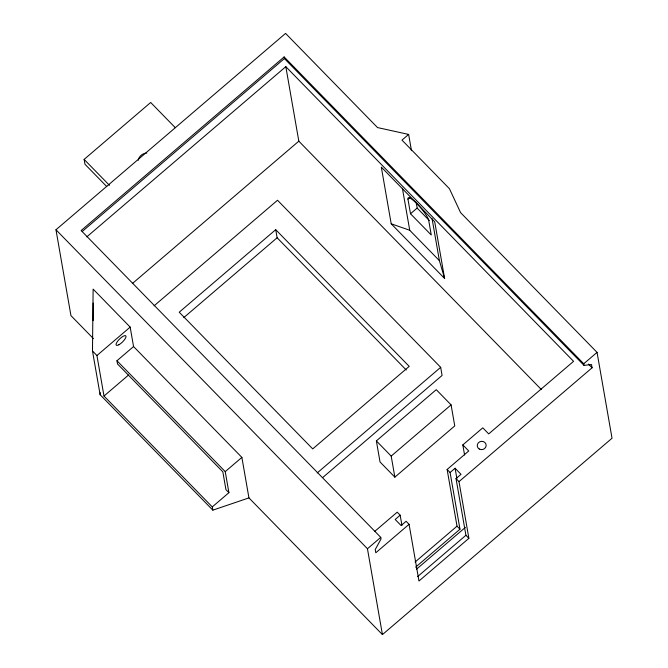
<?xml version="1.0" encoding="UTF-8"?>
<svg xmlns="http://www.w3.org/2000/svg" width="668" height="668" viewBox="0 0 668 668"><rect width="100%" height="100%" fill="white"/><g stroke="black" fill="none" stroke-linecap="round" stroke-linejoin="round"><path stroke-width="1" d="M248.939 497.894L212.841 510.152L100.117 394.713L92.485 350.976L93.128 289.102L130.168 327.111L133.558 346.55L241.874 457.396L248.939 497.894L382.43 634.6L612.03 438.233L597.05 352.378L460.586 212.633L449.447 188.718L401.977 140.113L408.632 134.418L411.471 150.676M93.194 303.021L93.169 320.682M100.117 394.713L100.275 392.642M106.78 186.597L84.97 164.253L84.126 159.393L150.676 102.48L175.3 127.697M93.436 338.643L70.95 315.622L55.97 229.767L285.57 33.4L377.529 127.571L408.632 134.418M409.075 524.313L418.97 581.01L468.886 538.325L458.991 481.628L592.09 367.792L591.522 364.553L584.016 365.379L583.74 363.759L284.125 56.939L81.145 230.535L380.76 537.364L381.044 538.984L375.232 549.539L375.8 552.778L409.075 524.313L406.111 521.282L401.117 525.549L395.189 519.47L400.174 515.203L397.209 512.164L374.506 531.586M82.222 231.479L284.409 58.559L284.125 56.939M86.807 236.864L285.82 66.658L573.57 361.33L488.717 433.899L482.78 427.829L462.815 444.905L464.586 455.025M132.322 283.574L298.821 141.165L285.82 66.658M154.083 305.827L277.521 200.25L440.68 367.333L442.091 375.433L322.611 477.628M212.841 510.152L212.274 506.912L103.999 396.032L96.927 355.535L130.168 327.111M212.274 506.912L228.915 492.683L225.943 489.644L222.836 471.833L117.526 363.985L116.958 360.745L133.558 346.55M275.717 229.675L179.224 312.206L312.716 448.904L409.208 366.373L275.717 229.675L277.128 237.766L406.269 370.022M183.8 317.592L277.128 237.766M103.999 396.032L128.557 375.024M407.956 199.181A15.631 3.09 49.5 0 1 417.35 204.141A15.631 3.09 49.5 0 1 428.722 220.448L431.269 235.027L410.503 213.76L407.956 199.181L410.177 197.285M410.503 213.76L417.158 208.065L416.139 202.237M228.915 492.683L225.233 471.625L241.874 457.396M317.242 472.911L440.68 367.333M376.36 440.905L436.254 389.678L451.084 404.866L454.758 425.925L394.863 477.152L380.034 461.964L376.36 440.905L391.189 456.094L394.863 477.152M391.189 456.094L451.084 404.866M415.613 567.157L459.985 529.206L457.021 526.167L447.126 469.479L468.752 450.975L462.815 444.905M459.985 529.206L450.09 472.51L455.083 468.243L461.012 474.322L456.019 478.589L465.913 535.285L468.886 538.325M382.43 634.6L367.45 548.745L380.76 537.364M583.74 363.759L597.05 352.378M415.028 562.08L457.021 526.167M416.54 569.161L465.396 527.369M417.592 576.618L465.913 535.285M391.206 223.805L409.726 230.26L439.394 260.637L444.604 278.481L391.206 223.805L381.311 167.109L434.709 221.793L444.604 278.481M588.45 364.068L592.09 367.792M284.409 58.559L584.016 365.379M417.158 208.065L429.332 220.532M298.821 141.165L541.406 389.594M447.126 469.479L450.09 472.51M456.019 478.589L458.991 481.628M84.126 159.393L109.477 185.362M55.97 229.767L367.45 548.745M116.958 360.745L225.233 471.625M92.485 350.976L96.927 355.535M432.062 218.62L439.394 260.637M455.083 468.243L456.862 478.438M402.395 188.242L409.726 230.26M400.174 515.203L401.944 525.324M138.243 160.32A8.934 8.308 -9.9 0 1 146.793 153.005M479.257 449.013A4.467 4.15 -9.9 0 0 486.154 445.614A4.467 4.15 -9.9 0 0 479.699 441.807A4.467 4.15 -9.9 0 0 479.257 449.013M118.904 344.746A6.697 2.079 -44.3 0 0 126.018 336.238A6.697 2.079 -44.3 0 0 118.169 340.538A6.697 2.079 -44.3 0 0 118.904 344.746"/></g></svg>
